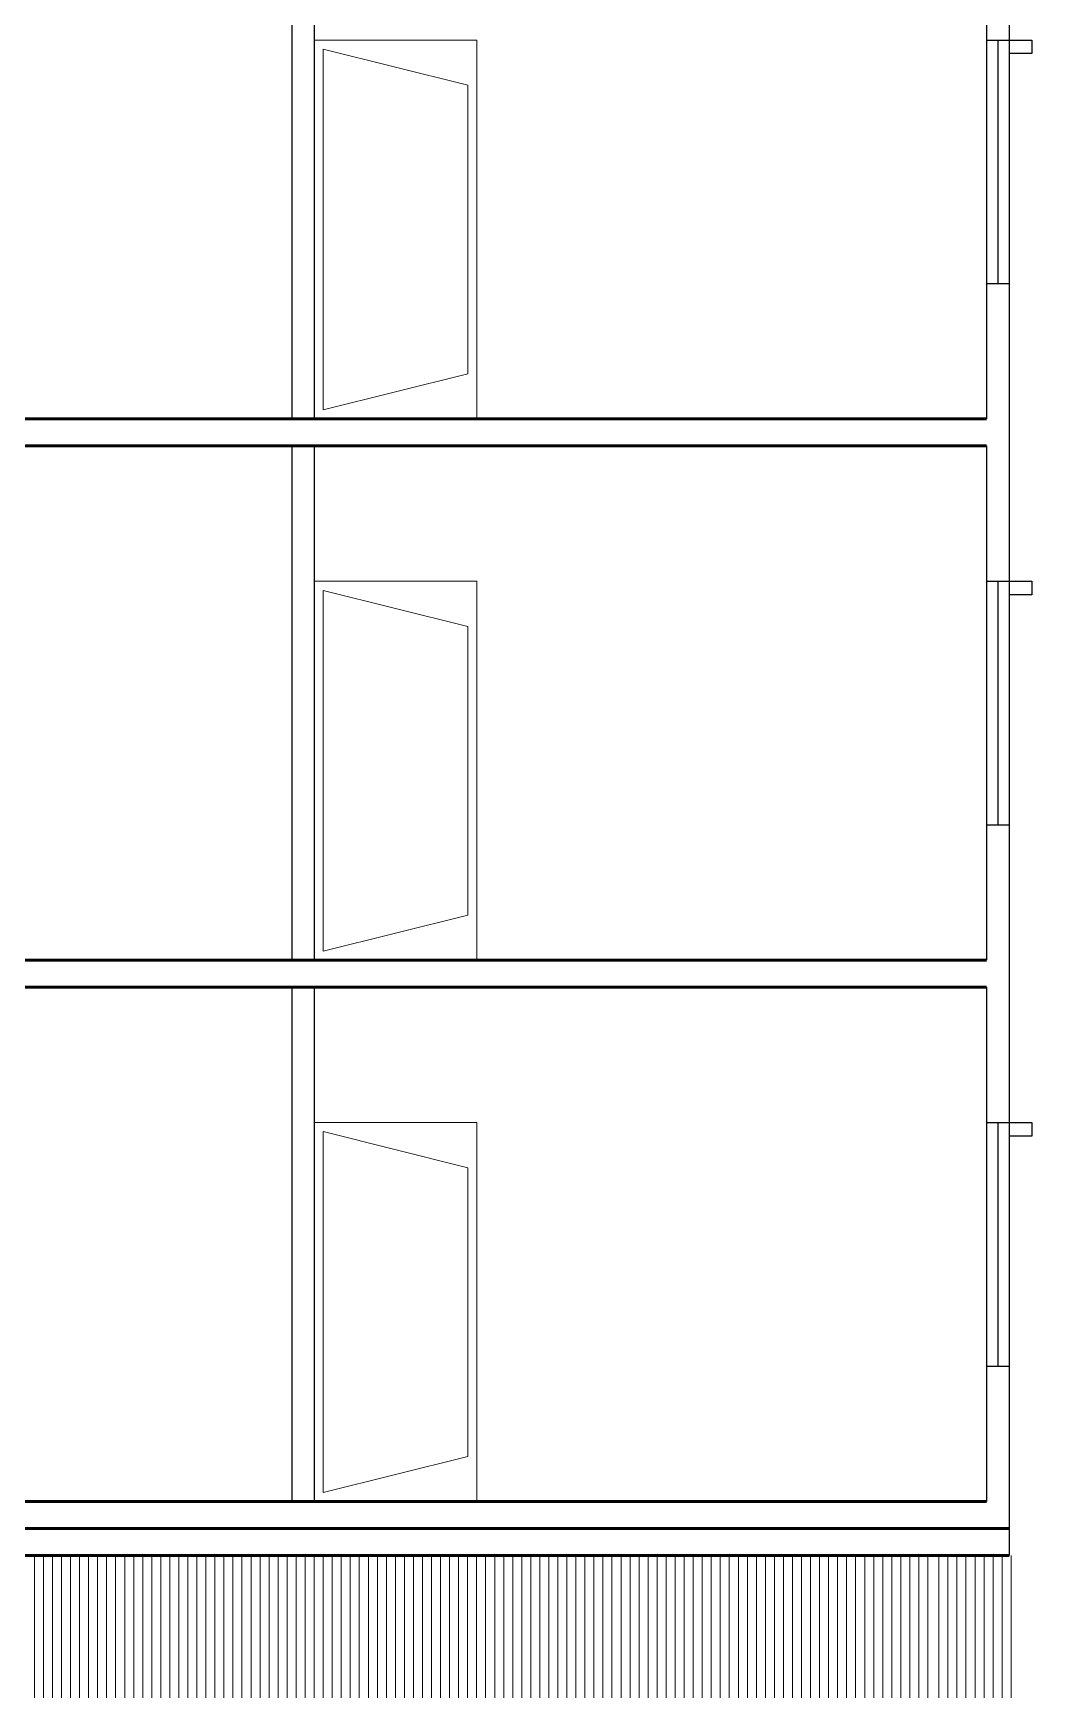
# Model space of a CAD drawing. Header units: inches. Extents: x -4010 to 65129, y -40138 to -1318.
# Drawn here: x 37239.1 to 37460.4, y -38424.8 to -38055.8 of the extents above; entities that cross this region are included whole.
import ezdxf

# ---------------------------------------------------------------- set-up
doc = ezdxf.new("R2010")
doc.units = ezdxf.units.IN
doc.header["$MEASUREMENT"] = 0
for name, color, linetype, lineweight in [('Column', 2, 'Continuous', 50), ('door', 132, 'Continuous', 15), ('win', 96, 'Continuous', 15)]:
    doc.layers.add(name, color=color, linetype=linetype, lineweight=lineweight)
doc.layers.add('Rod', color=1, linetype='Continuous')
doc.layers.add('wall', color=3, linetype='Continuous')

msp = doc.modelspace()

# ---------------------------------------------------------------- linework, layer by layer
at = {"layer": 'Column'}
for p, q in [((37222.506, -38141.254), (37450.405, -38141.254)), ((37222.506, -38141.254), (37450.405, -38141.254)), ((37222.506, -38147.254), (37450.405, -38147.254)), ((37222.506, -38147.254), (37450.405, -38147.254)), ((37222.506, -38147.254), (37450.405, -38147.254)), ((37222.506, -38147.254), (37450.405, -38147.254)), ((37222.506, -38147.254), (37450.405, -38147.254)), ((37222.506, -38261.254), (37450.405, -38261.254)), ((37222.506, -38267.254), (37450.405, -38267.254)), ((37222.506, -38381.254), (37450.405, -38381.254)), ((37222.506, -38387.254), (37455.405, -38387.254)), ((37006.796, -38393.254), (37455.405, -38393.254))]:
    msp.add_line(p, q, dxfattribs=at)
at = {"layer": 'door'}
for points in [[(37337.408, -38141.254), (37301.408, -38141.254), (37301.408, -38057.254), (37337.408, -38057.254)], [(37335.408, -38131.254), (37303.408, -38139.254), (37303.408, -38059.254), (37335.408, -38067.254)], [(37337.408, -38261.254), (37301.408, -38261.254), (37301.408, -38177.254), (37337.408, -38177.254)], [(37335.408, -38251.254), (37303.408, -38259.254), (37303.408, -38179.254), (37335.408, -38187.254)], [(37337.408, -38381.254), (37301.408, -38381.254), (37301.408, -38297.254), (37337.408, -38297.254)], [(37335.408, -38371.254), (37303.408, -38379.254), (37303.408, -38299.254), (37335.408, -38307.254)]]:
    msp.add_lwpolyline(points, close=True, dxfattribs=at)
at = {"layer": 'Rod'}
for p, q in [((37450.405, -38057.254), (37455.405, -38057.254)), ((37452.905, -38057.254), (37452.905, -38111.254)), ((37455.405, -38057.254), (37460.405, -38057.254)), ((37460.405, -38057.254), (37460.405, -38060.254)), ((37460.405, -38060.254), (37455.405, -38060.254)), ((37450.405, -38111.254), (37455.405, -38111.254)), ((37450.405, -38177.254), (37455.405, -38177.254)), ((37452.905, -38177.254), (37452.905, -38231.254)), ((37455.405, -38177.254), (37460.405, -38177.254)), ((37460.405, -38177.254), (37460.405, -38180.254)), ((37460.405, -38180.254), (37455.405, -38180.254)), ((37450.405, -38231.254), (37455.405, -38231.254)), ((37450.405, -38297.254), (37455.405, -38297.254)), ((37452.905, -38297.254), (37452.905, -38351.254)), ((37455.405, -38297.254), (37460.405, -38297.254)), ((37460.405, -38297.254), (37460.405, -38300.254)), ((37460.405, -38300.254), (37455.405, -38300.254)), ((37450.405, -38351.254), (37455.405, -38351.254))]:
    msp.add_line(p, q, dxfattribs=at)
at = {"layer": 'wall'}
for p, q in [((37455.405, -38015.254), (37455.405, -38177.254)), ((37296.408, -38027.254), (37296.408, -38141.254)), ((37296.408, -38027.254), (37296.408, -38141.254)), ((37301.408, -38027.254), (37301.408, -38141.254)), ((37450.405, -38027.254), (37450.405, -38141.254)), ((37455.405, -38027.254), (37455.405, -38141.254)), ((37296.408, -38147.254), (37296.408, -38261.254)), ((37296.408, -38147.254), (37296.408, -38261.254)), ((37301.408, -38147.254), (37301.408, -38261.254)), ((37450.405, -38147.254), (37450.405, -38261.254)), ((37455.405, -38147.254), (37455.405, -38273.254)), ((37455.405, -38147.254), (37455.405, -38393.254)), ((37296.408, -38267.254), (37296.408, -38381.254)), ((37296.408, -38267.254), (37296.408, -38381.254)), ((37301.408, -38267.254), (37301.408, -38381.254)), ((37450.405, -38267.254), (37450.405, -38381.254))]:
    msp.add_line(p, q, dxfattribs=at)
at = {"layer": 'win'}
for p, q in [((37239.391, -38393.254), (37239.391, -38424.754)), ((37241.391, -38393.254), (37241.391, -38424.754)), ((37243.391, -38393.254), (37243.391, -38424.754)), ((37245.391, -38393.254), (37245.391, -38424.754)), ((37245.391, -38393.254), (37245.391, -38424.754)), ((37247.391, -38393.254), (37247.391, -38424.754)), ((37247.391, -38393.254), (37247.391, -38424.754)), ((37249.391, -38393.254), (37249.391, -38424.754)), ((37251.391, -38393.254), (37251.391, -38424.754)), ((37253.391, -38393.254), (37253.391, -38424.754)), ((37255.391, -38393.254), (37255.391, -38424.754)), ((37257.391, -38393.254), (37257.391, -38424.754)), ((37259.391, -38393.254), (37259.391, -38424.754)), ((37261.391, -38393.254), (37261.391, -38424.754)), ((37261.391, -38393.254), (37261.391, -38424.754)), ((37263.391, -38393.254), (37263.391, -38424.754)), ((37263.391, -38393.254), (37263.391, -38424.754)), ((37265.391, -38393.254), (37265.391, -38424.754)), ((37267.391, -38393.254), (37267.391, -38424.754)), ((37269.391, -38393.254), (37269.391, -38424.754)), ((37271.391, -38393.254), (37271.391, -38424.754)), ((37273.391, -38393.254), (37273.391, -38424.754)), ((37275.391, -38393.254), (37275.391, -38424.754)), ((37277.391, -38393.254), (37277.391, -38424.754)), ((37277.391, -38393.254), (37277.391, -38424.754)), ((37279.391, -38393.254), (37279.391, -38424.754)), ((37279.391, -38393.254), (37279.391, -38424.754)), ((37281.391, -38393.254), (37281.391, -38424.754)), ((37281.391, -38393.254), (37281.391, -38424.754)), ((37283.391, -38393.254), (37283.391, -38424.754)), ((37285.391, -38393.254), (37285.391, -38424.754)), ((37287.391, -38393.254), (37287.391, -38424.754)), ((37289.391, -38393.254), (37289.391, -38424.754)), ((37291.391, -38393.254), (37291.391, -38424.754)), ((37293.391, -38393.254), (37293.391, -38424.754)), ((37295.391, -38393.254), (37295.391, -38424.754)), ((37295.391, -38393.254), (37295.391, -38424.754)), ((37297.391, -38393.254), (37297.391, -38424.754)), ((37297.391, -38393.254), (37297.391, -38424.754)), ((37299.391, -38393.254), (37299.391, -38424.754)), ((37301.391, -38393.254), (37301.391, -38424.754)), ((37303.391, -38393.254), (37303.391, -38424.754)), ((37305.391, -38393.254), (37305.391, -38424.754)), ((37307.391, -38393.254), (37307.391, -38424.754)), ((37309.391, -38393.254), (37309.391, -38424.754)), ((37311.391, -38393.254), (37311.391, -38424.754)), ((37311.391, -38393.254), (37311.391, -38424.754)), ((37313.391, -38393.254), (37313.391, -38424.754)), ((37313.391, -38393.254), (37313.391, -38424.754)), ((37315.391, -38393.254), (37315.391, -38424.754)), ((37317.391, -38393.254), (37317.391, -38424.754)), ((37319.391, -38393.254), (37319.391, -38424.754)), ((37321.391, -38393.254), (37321.391, -38424.754)), ((37323.391, -38393.254), (37323.391, -38424.754)), ((37325.391, -38393.254), (37325.391, -38424.754)), ((37325.391, -38393.254), (37325.391, -38424.754)), ((37327.391, -38393.254), (37327.391, -38424.754)), ((37327.391, -38393.254), (37327.391, -38424.754)), ((37327.391, -38393.254), (37327.391, -38424.754)), ((37329.391, -38393.254), (37329.391, -38424.754)), ((37331.391, -38393.254), (37331.391, -38424.754)), ((37333.391, -38393.254), (37333.391, -38424.754)), ((37333.391, -38393.254), (37333.391, -38424.754)), ((37335.391, -38393.254), (37335.391, -38424.754)), ((37337.391, -38393.254), (37337.391, -38424.754)), ((37339.391, -38393.254), (37339.391, -38424.754)), ((37341.391, -38393.254), (37341.391, -38424.754)), ((37343.391, -38393.254), (37343.391, -38424.754)), ((37343.391, -38393.254), (37343.391, -38424.754)), ((37345.391, -38393.254), (37345.391, -38424.754)), ((37345.391, -38393.254), (37345.391, -38424.754)), ((37347.391, -38393.254), (37347.391, -38424.754)), ((37347.391, -38393.254), (37347.391, -38424.754)), ((37349.391, -38393.254), (37349.391, -38424.754)), ((37351.391, -38393.254), (37351.391, -38424.754)), ((37353.391, -38393.254), (37353.391, -38424.754)), ((37355.391, -38393.254), (37355.391, -38424.754)), ((37357.391, -38393.254), (37357.391, -38424.754)), ((37359.391, -38393.254), (37359.391, -38424.754)), ((37361.391, -38393.254), (37361.391, -38424.754)), ((37361.391, -38393.254), (37361.391, -38424.754)), ((37363.391, -38393.254), (37363.391, -38424.754)), ((37363.391, -38393.254), (37363.391, -38424.754)), ((37365.391, -38393.254), (37365.391, -38424.754)), ((37367.391, -38393.254), (37367.391, -38424.754)), ((37369.391, -38393.254), (37369.391, -38424.754)), ((37371.391, -38393.254), (37371.391, -38424.754)), ((37371.391, -38393.254), (37371.391, -38424.754)), ((37373.391, -38393.254), (37373.391, -38424.754)), ((37373.391, -38393.254), (37373.391, -38424.754)), ((37375.391, -38393.254), (37375.391, -38424.754)), ((37375.391, -38393.254), (37375.391, -38424.754)), ((37377.391, -38393.254), (37377.391, -38424.754)), ((37377.391, -38393.254), (37377.391, -38424.754)), ((37377.391, -38393.254), (37377.391, -38424.754)), ((37379.391, -38393.254), (37379.391, -38424.754)), ((37379.391, -38393.254), (37379.391, -38424.754)), ((37379.391, -38393.254), (37379.391, -38424.754)), ((37381.391, -38393.254), (37381.391, -38424.754)), ((37381.391, -38393.254), (37381.391, -38424.754)), ((37381.391, -38393.254), (37381.391, -38424.754)), ((37383.391, -38393.254), (37383.391, -38424.754)), ((37383.391, -38393.254), (37383.391, -38424.754)), ((37383.391, -38393.254), (37383.391, -38424.754)), ((37385.391, -38393.254), (37385.391, -38424.754)), ((37385.391, -38393.254), (37385.391, -38424.754)), ((37385.391, -38393.254), (37385.391, -38424.754)), ((37387.391, -38393.254), (37387.391, -38424.754)), ((37387.391, -38393.254), (37387.391, -38424.754)), ((37389.391, -38393.254), (37389.391, -38424.754)), ((37389.391, -38393.254), (37389.391, -38424.754)), ((37391.391, -38393.254), (37391.391, -38424.754)), ((37391.391, -38393.254), (37391.391, -38424.754)), ((37391.391, -38393.254), (37391.391, -38424.754)), ((37393.391, -38393.254), (37393.391, -38424.754)), ((37393.391, -38393.254), (37393.391, -38424.754)), ((37393.391, -38393.254), (37393.391, -38424.754)), ((37393.391, -38393.254), (37393.391, -38424.754)), ((37395.391, -38393.254), (37395.391, -38424.754)), ((37395.391, -38393.254), (37395.391, -38424.754)), ((37397.391, -38393.254), (37397.391, -38424.754)), ((37397.391, -38393.254), (37397.391, -38424.754)), ((37399.391, -38393.254), (37399.391, -38424.754)), ((37399.391, -38393.254), (37399.391, -38424.754)), ((37399.391, -38393.254), (37399.391, -38424.754)), ((37401.391, -38393.254), (37401.391, -38424.754)), ((37401.391, -38393.254), (37401.391, -38424.754)), ((37403.391, -38393.254), (37403.391, -38424.754)), ((37405.391, -38393.254), (37405.391, -38424.754)), ((37407.391, -38393.254), (37407.391, -38424.754)), ((37409.391, -38393.254), (37409.391, -38424.754)), ((37411.391, -38393.254), (37411.391, -38424.754)), ((37413.391, -38393.254), (37413.391, -38424.754)), ((37415.391, -38393.254), (37415.391, -38424.754)), ((37415.391, -38393.254), (37415.391, -38424.754)), ((37417.391, -38393.254), (37417.391, -38424.754)), ((37417.391, -38393.254), (37417.391, -38424.754)), ((37419.391, -38393.254), (37419.391, -38424.754)), ((37421.391, -38393.254), (37421.391, -38424.754)), ((37423.391, -38393.254), (37423.391, -38424.754)), ((37425.391, -38393.254), (37425.391, -38424.754)), ((37427.391, -38393.254), (37427.391, -38424.754)), ((37429.391, -38393.254), (37429.391, -38424.754)), ((37429.391, -38393.254), (37429.391, -38424.754)), ((37431.391, -38393.254), (37431.391, -38424.754)), ((37431.391, -38393.254), (37431.391, -38424.754)), ((37431.391, -38393.254), (37431.391, -38424.754)), ((37433.391, -38393.254), (37433.391, -38424.754)), ((37435.391, -38393.254), (37435.391, -38424.754)), ((37437.391, -38393.254), (37437.391, -38424.754)), ((37439.84, -38393.254), (37439.84, -38424.754)), ((37441.84, -38393.254), (37441.84, -38424.754)), ((37443.84, -38393.254), (37443.84, -38424.754)), ((37445.84, -38393.254), (37445.84, -38424.754)), ((37445.84, -38393.254), (37445.84, -38424.754)), ((37447.84, -38393.254), (37447.84, -38424.754)), ((37447.84, -38393.254), (37447.84, -38424.754)), ((37449.84, -38393.254), (37449.84, -38424.754)), ((37451.84, -38393.254), (37451.84, -38424.754)), ((37453.84, -38393.254), (37453.84, -38424.754)), ((37455.84, -38393.254), (37455.84, -38424.754))]:
    msp.add_line(p, q, dxfattribs=at)

doc.saveas('drawing.dxf')
